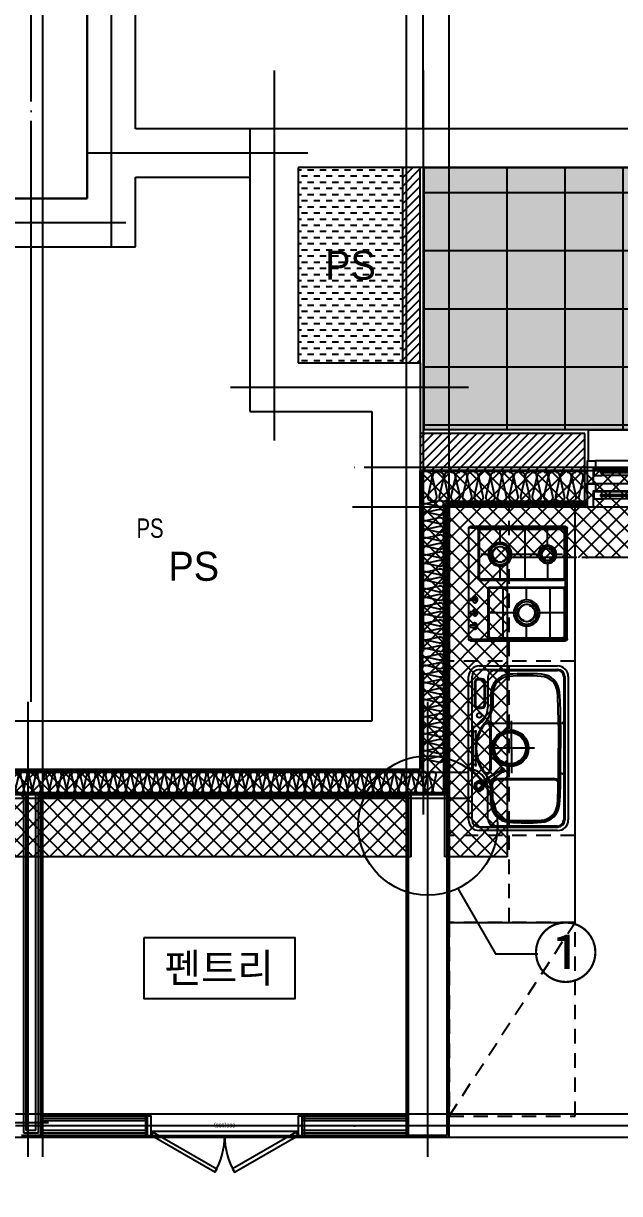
# Model space of a CAD drawing. Header units: millimetres. Extents: x -24416 to 92204, y -190080 to 23760.
# Drawn here: x 24133 to 27213, y -144548 to -138504 of the extents above; entities that cross this region are included whole.
import ezdxf
from ezdxf.enums import TextEntityAlignment as Align
from ezdxf.xclip import XClip

# ---------------------------------------------------------------- set-up
doc = ezdxf.new("R2010")
doc.units = ezdxf.units.MM
doc.header["$LTSCALE"] = 50
doc.header["$XCLIPFRAME"] = 0
for name, pattern in [('-HID', [2.5, 1.5, -1]), ('AUDIT_D_220706163347-0', [0]), ('CEN', [62, 60, -1, 0, -1]), ('HID', [2.5, 1.5, -1])]:
    doc.linetypes.add(name, pattern=pattern)
doc.layers.get('defpoints').update_dxf_attribs({"color": 139})
for name, color, linetype in [('A-SOL252', 252, 'Continuous'), ('A_HAT', 8, 'Continuous'), ('AA-단열-바닥-욕실', 30, 'Continuous'), ('ARDM', 7, 'Continuous'), ('CEN_CON', 1, 'CEN'), ('CEN_WALL', 12, 'CEN'), ('CONC', 2, 'Continuous'), ('dan1', 7, 'HID'), ('DOOR', 4, 'Continuous'), ('ELE4', 4, 'Continuous'), ('ELEV-ER', 4, 'Continuous'), ('ETC', 6, 'Continuous'), ('F-FUR-설치', 6, 'Continuous'), ('FIN', 6, 'Continuous'), ('FUR', 4, 'Continuous'), ('FUR_가전', 8, 'HID'), ('HAT', 9, 'Continuous'), ('INS', 252, 'Continuous'), ('ROM', 7, 'AUDIT_D_220706163347-0'), ('TEXT', 3, 'Continuous'), ('WAL', 3, 'Continuous'), ('WAL_DRY', 7, 'Continuous'), ('WIN', 4, 'Continuous'), ('바닥타일', 8, 'Continuous'), ('실명', 3, 'AUDIT_D_220706163347-0'), ('실명박스', 7, 'AUDIT_D_220706163347-0')]:
    doc.layers.add(name, color=color, linetype=linetype)
for name, color, linetype, plot in [('AA-CEN', 1, 'CEN', False), ('AA-XXXX-MC', 153, 'AUDIT_D_220706163347-0', False), ('Def-PrintX', 147, 'Continuous', False), ('Defpoint', 135, 'Continuous', False), ('MC', 135, 'Continuous', False), ('X - 단위세대$0$0_임시', 134, 'Continuous', False)]:
    doc.layers.add(name, color=color, linetype=linetype, plot=plot)
doc.styles.add('HAUD01', font='Dotum.ttf')
doc.styles.add('HAUD02', font='Dotum.ttf', dxfattribs={"width": 0.8})
doc.styles.add('돋움', font='Dotum.ttf')
doc.styles.add('맑은고딕', font='malgun.ttf', dxfattribs={"width": 0.9})
pattern_1 = [(45, (-287167.877, -137577.174), (-22.4506403, 22.4506403), [])]

# ---------------------------------------------------------------- blocks, each defined once
blk = doc.blocks.new('ELE_17(비진입)')
at = {"layer": 'CONC', "extrusion": (0, 0, -1)}
for p, q in [((-570, -991.6), (-570, -1041.6)), ((570, -991.6), (570, -1041.6))]:
    blk.add_line(p, q, dxfattribs=at)
at = {"layer": 'defpoints'}
blk.add_lwpolyline([(-1350, 1558.4), (1350, 1558.4), (1350, -991.6), (-1350, -991.6)], close=True, dxfattribs=at)
at = {"layer": 'ELEV-ER', "color": 1, "extrusion": (0, 0, -1)}
for p, q in [((0, 1229.9), (0, -1227.1)), ((700, 1038.6), (-700, 1038.5)), ((-1150, 0), (1150, 0))]:
    blk.add_line(p, q, dxfattribs=at)
at = {"layer": 'ELEV-ER', "extrusion": (0, 0, -1)}
for p, q in [((-500, 1113.5), (500, 1113.6)), ((-500, 963.5), (-500, 1113.5)), ((500, 1113.6), (500, 963.6)), ((-550, 1013.5), (-550, 1063.5)), ((-550, 1013.5), (-550, 1063.5)), ((-475, 1063.5), (-525, 1063.5)), ((-525, 1063.5), (-525, 1013.5)), ((-475, 1063.5), (-525, 1063.5)), ((-525, 1063.5), (-525, 1013.5)), ((-475, 1013.5), (-475, 1063.5)), ((-475, 1013.5), (-475, 1063.5)), ((475, 1013.6), (475, 1063.6)), ((475, 1063.6), (525, 1063.6)), ((525, 1063.6), (525, 1013.6)), ((550, 1013.6), (550, 1063.6)), ((-525, 1013.5), (-475, 1013.5)), ((-525, 1013.5), (-475, 1013.5)), ((525, 1013.6), (475, 1013.6)), ((500, 963.6), (-500, 963.5)), ((-950, -898.6), (900, 851.4)), ((950, -898.6), (-900, 851.4)), ((-1105, 50), (-1105, -50)), ((-1005, 50), (-1005, -50)), ((1005, 50), (1005, -50)), ((1105, 50), (1105, -50)), ((-560, -818.7), (-560, -698.7)), ((-500, -698.7), (-500, -818.7)), ((500, -818.6), (500, -698.6)), ((560, -698.6), (560, -818.6)), ((-560.1, -818.6), (-500.1, -818.6)), ((-500, -818.7), (-560, -818.7)), ((560, -818.6), (500, -818.6)), ((-570, -991.6), (-545, -991.6)), ((-515, -991.6), (515, -991.6)), ((545, -991.6), (570, -991.6)), ((-570, -1041.6), (-555, -1041.6)), ((-515, -1041.6), (515, -1041.6)), ((555, -1041.6), (570, -1041.6))]:
    blk.add_line(p, q, dxfattribs=at)
for points in [[(950, 901.4), (950, -898.6), (-950, -898.6), (-950, 901.4)], [(542, -994.6), (518, -994.6), (518, -1038.6), (542, -1038.6), (542, -1026.6), (545, -1026.6), (545, -1041.6), (515, -1041.6), (515, -991.6), (545, -991.6), (545, -1006.6), (542, -1006.6)], [(-542, -994.6), (-518, -994.6), (-518, -1038.6), (-542, -1038.6), (-542, -1026.6), (-545, -1026.6), (-545, -1041.6), (-515, -1041.6), (-515, -991.6), (-545, -991.6), (-545, -1006.6), (-542, -1006.6)]]:
    blk.add_lwpolyline(points, close=True, dxfattribs=at)
blk.add_lwpolyline([(-500, -698.6), (-900, -698.6), (-900, 851.4), (900, 851.4), (900, -698.6), (500, -698.7)], dxfattribs=at)
at = {"layer": 'ELEV-ER'}
for points in [[(-550, -875.7), (550, -875.7), (550, -835.7), (-550, -835.7)], [(-550, -960.7), (550, -960.7), (550, -920.7), (-550, -920.7)], [(-555, -1041.6), (-545, -1041.6), (-545, -1031.6), (-555, -1031.6)], [(555, -1041.6), (545, -1041.6), (545, -1031.6), (555, -1031.6)]]:
    blk.add_lwpolyline(points, close=True, dxfattribs=at)
at = {"layer": 'defpoints', "extrusion": (0, 0, -1), "style": '맑은고딕', "text_generation_flag": 2, "width": 0.6}
blk.add_text('ELEV-18인승', height=150, dxfattribs=at).set_placement((0, 801.3), align=Align.TOP_CENTER)
blk = doc.blocks.new('CO-106-MF', base_point=(321577.8, -11662.9))
at = {"layer": 'CEN_CON'}
for p, q in [((361642.8, -9212.9), (361642.8, -6012.9)), ((361517.8, -8727.9), (362657.8, -8727.9)), ((358717.8, -9087.9), (361767.8, -9087.9))]:
    blk.add_line(p, q, dxfattribs=at)
at = {"layer": 'CONC'}
for p, q in [((361767.8, -8602.9), (361767.8, -6012.9)), ((361517.8, -6262.9), (361517.8, -8962.9)), ((362357.8, -8602.9), (361767.8, -8602.9)), ((361767.8, -9212.9), (361767.8, -8852.9)), ((361767.8, -8852.9), (362357.8, -8852.9)), ((361517.8, -8962.9), (358967.8, -8962.9)), ((358717.8, -9212.9), (361767.8, -9212.9))]:
    blk.add_line(p, q, dxfattribs=at)
at = {"xscale": -1, "rotation": 270}
blk.add_blockref('ELE_17(비진입)', (359959.4, -7612.9), dxfattribs=at)
at = {"layer": 'Def-PrintX', "style": 'HAUD02', "width": 0.8}
blk.add_text('PS', height=100, dxfattribs=at).set_placement((361772.3, -10716.1))
blk = doc.blocks.new('WIN_이중창_1500')
at = {"layer": 'Defpoint'}
for p, q in [((-15, 240), (-15, 0)), ((1485, 240), (1485, 0))]:
    blk.add_line(p, q, dxfattribs=at)
at = {"layer": 'WIN'}
blk.add_line((735, -100), (735, 340), dxfattribs=at)
at = {"layer": 'WIN', "color": 8}
for p, q in [((1442, 240), (28, 240)), ((715, 196), (73, 196)), ((1397, 237), (755, 237)), ((1397, 202), (755, 202)), ((1430, 158), (40, 158)), ((715, 161), (73, 161)), ((1430, 120), (40, 120)), ((715, 76), (73, 76)), ((1397, 117), (755, 117)), ((1397, 82), (755, 82)), ((1430, 38), (40, 38)), ((1430, 0), (40, 0)), ((715, 41), (73, 41))]:
    blk.add_line(p, q, dxfattribs=at)
at = {"layer": 'WIN'}
for points in [[(40, 158), (28, 158), (28, 240), (0, 240), (0, 120), (40, 120), (40, 158)], [(73, 175.5), (73, 161), (33, 161), (33, 196), (73, 196), (73, 181.5)], [(722, 181.5), (722, 175.5), (66, 175.5), (66, 181.5), (722, 181.5)], [(755, 216.5), (755, 202), (715, 202), (715, 237), (755, 237), (755, 222.5)], [(715, 175.5), (715, 161), (755, 161), (755, 196), (715, 196), (715, 181.5)], [(1404, 222.5), (1404, 216.5), (748, 216.5), (748, 222.5), (1404, 222.5)], [(1397, 216.5), (1397, 202), (1437, 202), (1437, 237), (1397, 237), (1397, 222.5)], [(1430, 158), (1442, 158), (1442, 240), (1470, 240), (1470, 120), (1430, 120), (1430, 158)], [(40, 38), (28, 38), (28, 120), (0, 120), (0, 0), (40, 0), (40, 38)], [(73, 55.5), (73, 41), (33, 41), (33, 76), (73, 76), (73, 61.5)], [(722, 61.5), (722, 55.5), (66, 55.5), (66, 61.5), (722, 61.5)], [(755, 96.5), (755, 82), (715, 82), (715, 117), (755, 117), (755, 102.5)], [(715, 55.5), (715, 41), (755, 41), (755, 76), (715, 76), (715, 61.5)], [(1404, 102.5), (1404, 96.5), (748, 96.5), (748, 102.5), (1404, 102.5)], [(1397, 96.5), (1397, 82), (1437, 82), (1437, 117), (1397, 117), (1397, 102.5)], [(1430, 38), (1442, 38), (1442, 120), (1470, 120), (1470, 0), (1430, 0), (1430, 38)]]:
    blk.add_lwpolyline(points, dxfattribs=at)
blk = doc.blocks.new('insul1')
blk.add_lwpolyline([(0, 0, 0.480617), (0.146, 0.183), (0.004, 0.817, -1.249969), (0.296, 0.817), (0.154, 0.183, 0.480617), (0.3, 0, 0.480617)], format="xyb")
blk = doc.blocks.new('DOOR-800(100)')
at = {"layer": 'DOOR'}
for points in [[(359.1, 272.7), (349.1, 290), (20, 100), (30, 82.7)], [(440.9, 272.7), (450.9, 290), (780, 100), (770, 82.7)], [(20, 100), (0, 100), (0, 0), (20, 0)], [(780, 80), (780, 100), (20, 100), (20, 80)], [(800, 100), (780, 100), (780, 0), (800, 0)]]:
    blk.add_lwpolyline(points, close=True, dxfattribs=at)
for centre, start, end in [((20, 100), 0, 30), ((780, 100), 150, 180)]:
    blk.add_arc(centre, 380, start, end, dxfattribs=at)
at = {"layer": 'X - 단위세대$0$0_임시'}
for p, q in [((-10, 0), (-10, 100)), ((810, 0), (810, 100))]:
    blk.add_line(p, q, dxfattribs=at)
at = {"layer": 'X - 단위세대$0$0_임시', "style": 'HAUD02'}
blk.add_text('800(100)', height=20, dxfattribs=at).set_placement((400.3, 46.2), align=Align.MIDDLE)
blk = doc.blocks.new('K-sink')
at = {"layer": 'FUR'}
for p, q in [((-370, -105), (370, -105)), ((-425, -565), (-425, -160)), ((-407, -160), (-407, -565)), ((-407, -565), (-407, -160)), ((-370, -123), (370, -123)), ((-208.1, -150.2), (-210.6, -162.4)), ((-208.1, -150.2), (-210.6, -162.4)), ((-210.6, -162.4), (-203.8, -172.8)), ((-210.6, -162.4), (-203.8, -172.8)), ((-197.8, -143.4), (-208.1, -150.2)), ((-197.8, -143.4), (-208.1, -150.2)), ((-203.8, -172.8), (-191.6, -175.3)), ((-203.8, -172.8), (-191.6, -175.3)), ((-185.6, -145.9), (-197.8, -143.4)), ((-185.6, -145.9), (-197.8, -143.4)), ((-191.6, -175.3), (-181.2, -168.4)), ((-191.6, -175.3), (-181.2, -168.4)), ((-178.7, -156.2), (-185.6, -145.9)), ((-178.7, -156.2), (-185.6, -145.9)), ((-181.2, -168.4), (-178.7, -156.2)), ((-181.2, -168.4), (-178.7, -156.2)), ((-108.2, -128), (108.2, -128)), ((206.6, -155.1), (206.6, -172.4)), ((339.1, -135.1), (226.6, -135.1)), ((359.1, -172.4), (359.1, -155.1)), ((407, -160), (407, -565)), ((425, -160), (425, -565)), ((-402, -565), (-402, -240)), ((-367, -205), (-211.7, -205)), ((-282.3, -220), (-192, -220)), ((-282.3, -220), (-211.7, -220)), ((130, -230), (130, -602)), ((140, -220), (211.7, -220)), ((367, -205), (211.7, -205)), ((282.3, -220), (211.7, -220)), ((226.6, -192.4), (339.1, -192.4)), ((402, -240), (402, -565)), ((-157, -255), (-157, -544.5)), ((135.3, -597), (-370, -597)), ((370, -602), (-370, -602)), ((-129.7, -584.6), (-130.3, -592.4)), ((-118, -580), (0, -580)), ((118, -580), (0, -580)), ((129.7, -584.6), (130.3, -592.4)), ((370, -597), (135.3, -597)), ((370, -620), (-370, -620))]:
    blk.add_line(p, q, dxfattribs=at)
at = {"layer": 'FUR', "ltscale": 0.6}
for p, q in [((-217.1, -144.2), (-221.2, -164.5)), ((-221.2, -164.5), (-209.8, -181.7)), ((-199.9, -132.8), (-217.1, -144.2)), ((-179.6, -136.9), (-199.9, -132.8)), ((-191.6, -175.3), (-169.5, -208.6)), ((-189.5, -185.9), (-172.2, -174.4)), ((-168.1, -154.1), (-179.6, -136.9)), ((-172.2, -174.4), (-168.1, -154.1)), ((-209.8, -181.7), (-189.5, -185.9))]:
    blk.add_line(p, q, dxfattribs=at)
at = {"layer": 'FUR', "color": 199}
for p, q in [((-76.6, -140), (-93.4, -140)), ((87.5, -140), (-87.5, -140)), ((-85, -148.4), (-85, -131.6)), ((93.4, -140), (76.6, -140)), ((85, -148.4), (85, -131.6)), ((-282.3, -231), (-211.7, -231)), ((0, -445), (0, -208.5)), ((0, -326.8), (-129.1, -326.8)), ((0, -326.8), (140.9, -326.8))]:
    blk.add_line(p, q, dxfattribs=at)
at = {"layer": 'FUR', "color": 199, "ltscale": 0.5}
for p, q in [((211.6, -155.1), (211.6, -172.4)), ((339.1, -140.1), (226.6, -140.1)), ((354.1, -172.4), (354.1, -155.1)), ((-282.3, -226), (-192, -226)), ((-122.6, -189.3), (-120.6, -186.7)), ((110.6, -215), (-110.6, -215)), ((122.6, -189.3), (120.3, -186.5)), ((282.3, -231), (211.7, -231)), ((226.6, -187.4), (339.1, -187.4)), ((-162, -256), (-162, -543.5)), ((-118, -569), (0, -569)), ((118, -569), (0, -569))]:
    blk.add_line(p, q, dxfattribs=at)
at = {"layer": 'FUR', "ltscale": 0.5}
blk.add_line((110.6, -220), (-110.6, -220), dxfattribs=at)
at = {"layer": 'FUR', "color": 199}
for centre, radius in [((-195.2, -158.9), 21.9), ((-85, -140), 2.5), ((85, -140), 2.5), ((0, -320), 90), ((0, -320), 81)]:
    blk.add_circle(centre, radius, dxfattribs=at)
at = {"layer": 'FUR'}
for centre, radius in [((169.6, -160), 12.2), ((0, -320), 94.5)]:
    blk.add_circle(centre, radius, dxfattribs=at)
for centre, radius, start, end in [((-370, -160), 55, 90, 180), ((370, -160), 55, 0, 90), ((-370, -160), 37, 90, 180), ((-211.7, -100), 105, 270, 343.31935), ((0, -340), 200, 90, 131.40962), ((-108.2, -131), 3, 90, 163.31935), ((0, -340), 200, 48.59038, 90), ((108.2, -131), 3, 16.68065, 90), ((211.7, -100), 105, 196.68065, 270), ((226.6, -155.1), 20, 90, 180), ((226.6, -172.4), 20, 180, 270), ((339.1, -155.1), 20, 360, 90), ((339.1, -172.4), 20, 270, 0), ((370, -160), 37, 0, 90), ((-367, -240), 35, 90, 180), ((-282.3, -320), 100, 90, 176.17745), ((-211.7, -100), 120, 270, 311.40962), ((-192, -255), 35, 0, 90), ((140, -230), 10, 90.02498, 180), ((211.7, -100), 120, 228.59038, 270), ((282.3, -320), 100, 3.82255, 90), ((367, -240), 35, 0, 90), ((914.2, -400), 1299.2, 176.17512, 183.59876), ((-915, -400), 1300, 356.40356, 3.82255), ((-282.6, -475.3), 100, 183.59644, 266.1102), ((282.6, -475.3), 100, 273.8898, 356.40356), ((-370, -565), 55, 180, 270), ((-370, -565), 37, 180, 270), ((-370, -565), 32, 180, 270), ((-140.2, 1619.9), 2200, 266.1102, 270.57759), ((-192, -544.5), 35, 268.62723, 0), ((-135.3, -592), 5, 270, 355), ((-124.7, -585.1), 5, 90.40284, 175), ((140.2, 1619.9), 2200, 269.42241, 273.8898), ((140.2, 1619.9), 2200, 269.42241, 269.59716), ((124.7, -585.1), 5, 5, 89.59716), ((138.7, -588.4), 8.66, 181.05594, 263.17769), ((135.3, -592), 5, 185, 270), ((370, -565), 32, 270, 0), ((370, -565), 37, 270, 0), ((370, -565), 55, 270, 0)]:
    blk.add_arc(centre, radius, start, end, dxfattribs=at)
at = {"layer": 'FUR', "color": 199, "ltscale": 0.5}
for centre, radius, start, end in [((0, -340), 195, 90, 128.18582), ((0, -340), 195, 51.92602, 90), ((226.6, -155.1), 15, 90, 180), ((226.6, -172.4), 15, 180, 270), ((339.1, -155.1), 15, 0, 90), ((339.1, -172.4), 15, 270, 0), ((-282.3, -320), 94, 90, 176.17745), ((-192, -256), 30, 0, 90), ((-112.1, -200.1), 15, 134.24852, 274.39442), ((112.1, -200.1), 15, 265.60558, 45.75148), ((222.9, -131.6), 100, 228.77437, 263.51916), ((282.3, -320), 89, 3.82255, 90), ((915, -400), 1294, 176.17745, 183.59644), ((-915, -400), 1289, 356.40356, 3.82255), ((-282.6, -475.3), 94, 183.59644, 266.1102), ((282.6, -475.3), 89, 273.8898, 356.40356), ((-192, -543.5), 30, 268.6266, 0), ((-140.2, 1619.9), 2194, 266.1102, 268.6266), ((140.2, 1619.9), 2189, 269.42241, 273.8898)]:
    blk.add_arc(centre, radius, start, end, dxfattribs=at)
at = {"layer": 'FUR', "color": 199}
for centre, radius, start, end in [((-282.3, -320), 89, 90, 176.17745), ((-222.9, -131.6), 100, 276.48084, 311.22563), ((914.2, -400), 1288.2, 176.17512, 183.59876), ((-282.6, -475.3), 89, 183.59644, 266.1102), ((-140.2, 1619.9), 2189, 266.1102, 270.57759)]:
    blk.add_arc(centre, radius, start, end, dxfattribs=at)
at = {"layer": 'FUR', "ltscale": 0.5}
for centre, start, end in [((-112.1, -200.1), 134.24852, 274.39442), ((112.1, -200.1), 265.60558, 45.75148)]:
    blk.add_arc(centre, 20, start, end, dxfattribs=at)
at = {"layer": 'FUR', "ltscale": 0.6}
for points in [[(-221.2, -164.5), (-210.6, -162.4), (-208.1, -150.2), (-217.1, -144.2)], [(-209.8, -181.7), (-203.8, -172.8), (-210.6, -162.4), (-221.2, -164.5)], [(-217.1, -144.2), (-199.9, -132.8), (-197.8, -143.4), (-208.1, -150.2)], [(-209.8, -181.7), (-189.5, -185.9), (-191.6, -175.3), (-203.8, -172.8)], [(-199.9, -132.8), (-197.8, -143.4), (-185.6, -145.9), (-179.6, -136.9)], [(-184, -194.2), (-189.5, -185.9), (-191.6, -175.3), (-184, -194.2)], [(-191.6, -175.3), (-169.5, -208.6), (-191.6, -175.3)], [(-179.6, -136.9), (-185.6, -145.9), (-178.7, -156.2), (-168.1, -154.1)], [(-172.2, -174.4), (-168.1, -154.1), (-178.7, -156.2), (-181.2, -168.4)], [(-172.2, -174.4), (-166.7, -182.8), (-166.7, -182.8), (-181.2, -168.4)], [(-159.1, -201.7), (-181.2, -168.4), (-181.2, -168.4), (-159.1, -201.7)], [(-124.5, -274.7), (-124.5, -274.7), (-184, -194.2)], [(-115.8, -269), (-115.3, -268.8), (-124.9, -275.1), (-124.5, -274.7)], [(-115.1, -273.3), (-115.8, -269), (-124.5, -274.7), (-120.8, -277.1)], [(-124.2, -286.5), (-120.4, -284), (-114.2, -287.1), (-113.9, -291.7)], [(-104.4, -285.4), (-113.9, -291.7), (-114.2, -287.1), (-108.5, -283.3)], [(-105.1, -273.9), (-108.9, -276.4), (-108.5, -283.3), (-104.4, -285.4)]]:
    blk.add_3dface(points, dxfattribs=at)
at = {"layer": 'FUR', "ltscale": 0.6, "invisible_edges": 8}
for points in [[(-191.6, -175.3), (-203.8, -172.8), (-210.6, -162.4), (-208.1, -150.2)], [(-197.8, -143.4), (-185.6, -145.9), (-178.7, -156.2), (-181.2, -168.4)], [(-124.9, -275.1), (-124.5, -274.7), (-124.5, -274.7), (-120.8, -277.1)], [(-120.8, -277.1), (-120.4, -284), (-124.2, -286.5), (-124.9, -275.1)], [(-120.4, -284), (-120.8, -277.1), (-115.1, -273.3), (-108.9, -276.4)], [(-108.9, -276.4), (-108.5, -283.3), (-114.2, -287.1), (-120.4, -284)], [(-108.9, -276.4), (-105.1, -273.9), (-115.3, -268.8), (-115.8, -269)], [(-115.8, -269), (-115.8, -269), (-115.1, -273.3), (-108.9, -276.4)]]:
    blk.add_3dface(points, dxfattribs=at)
at = {"layer": 'FUR', "invisible_edges": 10}
blk.add_3dface([(-208.1, -150.2), (-197.8, -143.4), (-181.2, -168.4), (-191.6, -175.3)], dxfattribs=at)
at = {"layer": 'FUR'}
for points in [[(-189.5, -185.9), (-191.6, -175.3), (-181.2, -168.4), (-172.2, -174.4)], [(-166.7, -182.8), (-181.2, -168.4), (-191.6, -175.3), (-184, -194.2)], [(-181.2, -168.4), (-191.6, -175.3), (-169.5, -208.6), (-159.1, -201.7)], [(-169.5, -208.6), (-159.1, -201.7), (-181.2, -168.4), (-191.6, -175.3)], [(-172.2, -174.4), (-166.7, -182.8), (-184, -194.2), (-189.5, -185.9)], [(-184, -194.2), (-166.7, -182.8), (-115.8, -269), (-124.5, -274.7)], [(-115.8, -269), (-166.7, -182.8), (-184, -194.2), (-124.5, -274.7)], [(-115.8, -269), (-115.8, -269), (-166.7, -182.8)]]:
    blk.add_3dface(points, dxfattribs=at)
blk = doc.blocks.new('싱크')
at = {"layer": 'defpoints'}
for p, q in [((-18.3, 0), (-18.3, 1350)), ((631.7, 0), (631.7, 1350))]:
    blk.add_line(p, q, dxfattribs=at)
at = {"layer": 'defpoints', "linetype": '-HID'}
for p, q in [((631.7, 1350), (-18.3, 1350)), ((631.7, 450), (-18.3, 450)), ((631.7, 0), (-18.3, 0))]:
    blk.add_line(p, q, dxfattribs=at)
at = {"layer": 'FUR_가전', "rotation": 90}
blk.add_blockref('K-sink', (-23.3, 900), dxfattribs=at)
blk = doc.blocks.new('쿡탑')
at = {"layer": 'FUR'}
for p, q in [((460711, 189095.4), (460711, 189585.4)), ((460712, 189582.4), (460712, 189318.9)), ((460719, 189103.9), (460719, 189577.4)), ((460721, 189595.4), (461291, 189595.4)), ((460721, 189195.4), (460721, 189575.4)), ((460722, 189592.4), (461290, 189592.4)), ((460726, 189267.1), (460726, 189570.4)), ((460729, 189587.4), (461283, 189587.4)), ((460731, 189585.4), (461281, 189585.4)), ((460736, 189580.4), (460973.5, 189580.4)), ((460854.8, 189580.4), (460854.8, 189452.6)), ((460983.5, 189570.4), (460983.5, 189508.6)), ((460988.5, 189195.4), (460988.5, 189575.4)), ((461023.5, 189145.4), (461023.5, 189575.4)), ((461028.5, 189570.4), (461028.5, 189495.4)), ((461038.5, 189580.4), (461276, 189580.4)), ((461157.3, 189570.4), (461157.3, 189532.9)), ((461286, 189570.4), (461286, 189150.4)), ((461291, 189575.4), (461291, 189145.4)), ((461293, 189577.4), (461293, 189103.9)), ((461300, 189582.4), (461300, 189338.9)), ((461301, 189585.4), (461301, 189095.4)), ((460728, 189508.6), (460726, 189508.6)), ((460728, 189503.6), (460726, 189503.6)), ((460730.3, 189506.1), (460979.2, 189506.1)), ((460981.6, 189508.6), (460983.5, 189508.6)), ((460981.6, 189503.6), (460983.5, 189503.6)), ((460983.5, 189503.6), (460983.5, 189267.1)), ((461030.5, 189495.4), (461028.5, 189495.4)), ((461028.5, 189490.4), (461028.5, 189250.4)), ((461030.5, 189490.4), (461028.5, 189490.4)), ((461117.2, 189492.9), (461032.9, 189492.9)), ((461197.3, 189492.9), (461281.7, 189492.9)), ((461284.1, 189495.4), (461286, 189495.4)), ((461284.1, 189490.4), (461286, 189490.4)), ((461157.3, 189452.8), (461157.3, 189300.1)), ((460726, 189385.4), (460787.6, 189385.4)), ((460922, 189385.4), (460983.5, 189385.4)), ((461286, 189376.5), (461028.5, 189376.5)), ((460714, 189156.9), (460712, 189318.9)), ((460854.8, 189318.1), (460854.8, 189190.4)), ((461298, 189156.9), (461300, 189338.9)), ((460728, 189267.1), (460726, 189267.1)), ((460726, 189200.4), (460726, 189262.1)), ((460728, 189262.1), (460726, 189262.1)), ((460730.3, 189264.6), (460979.2, 189264.6)), ((460981.6, 189267.1), (460983.5, 189267.1)), ((460981.6, 189262.1), (460983.5, 189262.1)), ((460983.5, 189262.1), (460983.5, 189200.4)), ((461030.5, 189250.4), (461028.5, 189250.4)), ((461028.5, 189245.4), (461028.5, 189150.4)), ((461030.5, 189245.4), (461028.5, 189245.4)), ((461032.8, 189247.9), (461105, 189247.9)), ((461209.6, 189247.9), (461281.7, 189247.9)), ((461284.1, 189250.4), (461286, 189250.4)), ((461284.1, 189245.4), (461286, 189245.4)), ((460978.5, 189185.4), (460731, 189185.4)), ((460973.5, 189190.4), (460736, 189190.4)), ((461157.3, 189195.6), (461157.3, 189150.4)), ((460714, 189156.9), (460714, 189095.4)), ((460780.9, 189123.2), (460792.2, 189123.2)), ((460780.9, 189094.2), (460780.9, 189123.2)), ((460780.9, 189123.2), (460792.2, 189123.2)), ((460780.9, 189094.2), (460780.9, 189123.2)), ((460792.2, 189123.2), (460792.2, 189094.2)), ((460792.2, 189123.2), (460792.2, 189094.2)), ((460849.9, 189123.1), (460861.2, 189123.1)), ((460849.9, 189094.2), (460849.9, 189123.1)), ((460849.9, 189123.1), (460861.2, 189123.1)), ((460849.9, 189094.2), (460849.9, 189123.1)), ((460849.9, 189123.1), (460861.2, 189123.1)), ((460849.9, 189094.2), (460849.9, 189123.1)), ((460849.9, 189123.1), (460861.2, 189123.1)), ((460849.9, 189094.2), (460849.9, 189123.1)), ((460849.9, 189123.1), (460861.2, 189123.1)), ((460849.9, 189094.2), (460849.9, 189123.1)), ((460849.9, 189123.1), (460861.2, 189123.1)), ((460849.9, 189094.2), (460849.9, 189123.1)), ((460849.9, 189123.1), (460861.2, 189123.1)), ((460849.9, 189094.2), (460849.9, 189123.1)), ((460849.9, 189123.1), (460861.2, 189123.1)), ((460849.9, 189094.2), (460849.9, 189123.1)), ((460861.2, 189123.1), (460861.2, 189094.2)), ((460861.2, 189123.1), (460861.2, 189094.2)), ((460861.2, 189123.1), (460861.2, 189094.2)), ((460861.2, 189123.1), (460861.2, 189094.2)), ((460861.2, 189123.1), (460861.2, 189094.2)), ((460861.2, 189123.1), (460861.2, 189094.2)), ((460861.2, 189123.1), (460861.2, 189094.2)), ((460861.2, 189123.1), (460861.2, 189094.2)), ((460929.7, 189123.1), (460918.4, 189123.1)), ((460918.4, 189123.1), (460918.4, 189094.2)), ((460929.7, 189123.1), (460918.4, 189123.1)), ((460918.4, 189123.1), (460918.4, 189094.2)), ((460929.7, 189123.1), (460918.4, 189123.1)), ((460918.4, 189123.1), (460918.4, 189094.2)), ((460929.7, 189123.1), (460918.4, 189123.1)), ((460918.4, 189123.1), (460918.4, 189094.2)), ((460929.7, 189123.1), (460918.4, 189123.1)), ((460918.4, 189123.1), (460918.4, 189094.2)), ((460929.7, 189123.1), (460918.4, 189123.1)), ((460918.4, 189123.1), (460918.4, 189094.2)), ((460929.7, 189123.1), (460918.4, 189123.1)), ((460918.4, 189123.1), (460918.4, 189094.2)), ((460929.7, 189123.1), (460918.4, 189123.1)), ((460918.4, 189123.1), (460918.4, 189094.2)), ((460929.7, 189094.2), (460929.7, 189123.1)), ((460929.7, 189094.2), (460929.7, 189123.1)), ((460929.7, 189094.2), (460929.7, 189123.1)), ((460929.7, 189094.2), (460929.7, 189123.1)), ((460929.7, 189094.2), (460929.7, 189123.1)), ((460929.7, 189094.2), (460929.7, 189123.1)), ((460929.7, 189094.2), (460929.7, 189123.1)), ((460929.7, 189094.2), (460929.7, 189123.1)), ((461281, 189135.4), (461033.5, 189135.4)), ((461276, 189140.4), (461038.5, 189140.4)), ((461298, 189156.9), (461298, 189095.4)), ((461291, 189085.4), (460721, 189085.4)), ((460770.5, 189113.9), (460780.7, 189104.7)), ((460770.5, 189113.9), (460780.7, 189104.7)), ((460792.2, 189094.2), (460780.9, 189094.2)), ((460792.2, 189094.2), (460780.9, 189094.2)), ((460803.4, 189113.7), (460792.2, 189104.5)), ((460803.4, 189113.7), (460792.2, 189104.5)), ((460839.4, 189113.9), (460849.6, 189104.7)), ((460839.4, 189113.9), (460849.6, 189104.7)), ((460839.4, 189113.9), (460849.6, 189104.7)), ((460839.4, 189113.9), (460849.6, 189104.7)), ((460839.4, 189113.9), (460849.6, 189104.7)), ((460839.4, 189113.9), (460849.6, 189104.7)), ((460839.4, 189113.9), (460849.6, 189104.7)), ((460839.4, 189113.9), (460849.6, 189104.7)), ((460861.2, 189094.2), (460849.9, 189094.2)), ((460861.2, 189094.2), (460849.9, 189094.2)), ((460861.2, 189094.2), (460849.9, 189094.2)), ((460861.2, 189094.2), (460849.9, 189094.2)), ((460861.2, 189094.2), (460849.9, 189094.2)), ((460861.2, 189094.2), (460849.9, 189094.2)), ((460861.2, 189094.2), (460849.9, 189094.2)), ((460861.2, 189094.2), (460849.9, 189094.2)), ((460872.3, 189113.7), (460861.1, 189104.5)), ((460872.3, 189113.7), (460861.1, 189104.5)), ((460872.3, 189113.7), (460861.1, 189104.5)), ((460872.3, 189113.7), (460861.1, 189104.5)), ((460872.3, 189113.7), (460861.1, 189104.5)), ((460872.3, 189113.7), (460861.1, 189104.5)), ((460872.3, 189113.7), (460861.1, 189104.5)), ((460872.3, 189113.7), (460861.1, 189104.5)), ((460907.3, 189113.7), (460918.4, 189104.5)), ((460907.3, 189113.7), (460918.4, 189104.5)), ((460907.3, 189113.7), (460918.4, 189104.5)), ((460907.3, 189113.7), (460918.4, 189104.5)), ((460907.3, 189113.7), (460918.4, 189104.5)), ((460907.3, 189113.7), (460918.4, 189104.5)), ((460907.3, 189113.7), (460918.4, 189104.5)), ((460907.3, 189113.7), (460918.4, 189104.5)), ((460918.4, 189094.2), (460929.7, 189094.2)), ((460918.4, 189094.2), (460929.7, 189094.2)), ((460918.4, 189094.2), (460929.7, 189094.2)), ((460918.4, 189094.2), (460929.7, 189094.2)), ((460918.4, 189094.2), (460929.7, 189094.2)), ((460918.4, 189094.2), (460929.7, 189094.2)), ((460918.4, 189094.2), (460929.7, 189094.2)), ((460918.4, 189094.2), (460929.7, 189094.2)), ((460940.2, 189113.9), (460930, 189104.7)), ((460940.2, 189113.9), (460930, 189104.7)), ((460940.2, 189113.9), (460930, 189104.7)), ((460940.2, 189113.9), (460930, 189104.7)), ((460940.2, 189113.9), (460930, 189104.7)), ((460940.2, 189113.9), (460930, 189104.7)), ((460940.2, 189113.9), (460930, 189104.7)), ((460940.2, 189113.9), (460930, 189104.7))]:
    blk.add_line(p, q, dxfattribs=at)
for centre, radius in [((461157.3, 189492.9), 46.7), ((461157.3, 189492.9), 40), ((460854.8, 189385.4), 67.2), ((460854.8, 189385.4), 57.7), ((461157.3, 189247.9), 60.9), ((461157.3, 189247.9), 52.3)]:
    blk.add_circle(centre, radius, dxfattribs=at)
for centre, radius, start, end in [((460721, 189585.4), 10, 90, 180), ((460722, 189582.4), 10, 90, 180), ((460729, 189577.4), 10, 90, 180), ((460731, 189575.4), 10, 90, 180), ((460736, 189570.4), 10, 90, 180), ((460973.5, 189570.4), 10, 0, 90), ((460978.5, 189575.4), 10, 0, 90), ((461033.5, 189575.4), 10, 90, 180), ((461038.5, 189570.4), 10, 90, 180), ((461276, 189570.4), 10, 0, 90), ((461281, 189575.4), 10, 0, 90), ((461283, 189577.4), 10, 0, 90), ((461290, 189582.4), 10, 0, 90), ((461291, 189585.4), 10, 0, 90), ((460727.8, 189506.1), 2.51, 274.24151, 85.75849), ((460981.7, 189506.1), 2.51, 94.24151, 265.75849), ((461030.3, 189492.9), 2.51, 274.24151, 85.75849), ((461157.3, 189492.9), 31.4, 46.33785, 40.71939), ((461156.1, 189435.2), 55.6, 120.49991, 120.93946), ((461157.9, 189550.4), 55.6, 237.23015, 237.66153), ((461128.7, 189481.7), 1.53, 21.25781, 120.49991), ((461129, 189504.7), 1.53, 237.66153, 337.21808), ((461157.3, 189492.9), 29.2, 201.25781, 336.40541), ((461157.3, 189492.9), 29.2, 21.5687, 157.21808), ((461185.4, 189480.6), 1.53, 57.1633, 156.40541), ((461185.8, 189504.1), 1.53, 201.5687, 301.12525), ((461156.1, 189435.2), 55.6, 56.72375, 57.1633), ((461157.9, 189550.4), 55.6, 301.12525, 301.55664), ((461284.2, 189492.9), 2.51, 94.24151, 265.75849), ((460854.8, 189385.4), 45.2, 46.33785, 40.71939), ((460854.8, 189385.4), 42, 21.5687, 157.21808), ((460853.1, 189302.3), 80, 120.49991, 120.93946), ((460855.7, 189468.2), 80, 237.23015, 237.66153), ((460813.6, 189369.3), 2.21, 21.25781, 120.49991), ((460814, 189402.5), 2.21, 237.66153, 337.21808), ((460854.8, 189385.4), 42, 201.25781, 336.40541), ((460895.3, 189367.7), 2.21, 57.1633, 156.40541), ((460895.9, 189401.6), 2.21, 201.5687, 301.12525), ((460853.1, 189302.3), 80, 56.72375, 57.1633), ((460855.7, 189468.2), 80, 301.12525, 301.55664), ((460727.8, 189264.6), 2.51, 274.24151, 85.75849), ((460981.7, 189264.6), 2.51, 94.24151, 265.75849), ((461030.3, 189247.9), 2.51, 274.24151, 85.75849), ((461157.3, 189247.9), 41, 46.33785, 40.71939), ((461158.1, 189323), 72.6, 237.23015, 237.66153), ((461120.3, 189263.4), 2, 237.66153, 337.21808), ((461157.3, 189247.9), 38.1, 21.5687, 157.21808), ((461194.5, 189262.6), 2, 201.5687, 301.12525), ((461158.1, 189323), 72.6, 301.12525, 301.55664), ((461284.2, 189247.9), 2.51, 94.24151, 265.75849), ((460731, 189195.4), 10, 180, 270), ((460736, 189200.4), 10, 180, 270), ((460973.5, 189200.4), 10, 270, 0), ((460978.5, 189195.4), 10, 270, 0), ((461155.7, 189172.5), 72.6, 120.49991, 120.93946), ((461119.9, 189233.3), 2, 21.25781, 120.49991), ((461157.3, 189247.9), 38.1, 201.25781, 336.40541), ((461194, 189231.8), 2, 57.1633, 156.40541), ((461155.7, 189172.5), 72.6, 56.72375, 57.1633), ((460773.8, 189117.6), 5, 148.53566, 228.04706), ((460773.8, 189117.6), 5, 148.53566, 228.04706), ((460776.4, 189115.1), 8.47, 57.30133, 148.17684), ((460776.4, 189115.1), 8.47, 57.30133, 148.17684), ((460787, 189109.6), 20.4, 31.25646, 148.53566), ((460787, 189109.6), 20.4, 31.25646, 148.53566), ((460796.9, 189113.5), 9.86, 34.72293, 117.60774), ((460796.9, 189113.5), 9.86, 34.72293, 117.60774), ((460800.2, 189117.6), 5, 309.45948, 31.25646), ((460800.2, 189117.6), 5, 309.45948, 31.25646), ((460842.8, 189117.6), 5, 148.53566, 228.04706), ((460842.8, 189117.6), 5, 148.53566, 228.04706), ((460842.8, 189117.6), 5, 148.53566, 228.04706), ((460842.8, 189117.6), 5, 148.53566, 228.04706), ((460842.8, 189117.6), 5, 148.53566, 228.04706), ((460842.8, 189117.6), 5, 148.53566, 228.04706), ((460842.8, 189117.6), 5, 148.53566, 228.04706), ((460842.8, 189117.6), 5, 148.53566, 228.04706), ((460845.3, 189115), 8.47, 57.30133, 148.17684), ((460845.3, 189115), 8.47, 57.30133, 148.17684), ((460845.3, 189115), 8.47, 57.30133, 148.17684), ((460845.3, 189115), 8.47, 57.30133, 148.17684), ((460845.3, 189115), 8.47, 57.30133, 148.17684), ((460845.3, 189115), 8.47, 57.30133, 148.17684), ((460845.3, 189115), 8.47, 57.30133, 148.17684), ((460845.3, 189115), 8.47, 57.30133, 148.17684), ((460855.9, 189109.5), 20.4, 31.25646, 148.53566), ((460855.9, 189109.5), 20.4, 31.25646, 148.53566), ((460855.9, 189109.5), 20.4, 31.25646, 148.53566), ((460855.9, 189109.5), 20.4, 31.25646, 148.53566), ((460855.9, 189109.5), 20.4, 31.25646, 148.53566), ((460855.9, 189109.5), 20.4, 31.25646, 148.53566), ((460855.9, 189109.5), 20.4, 31.25646, 148.53566), ((460855.9, 189109.5), 20.4, 31.25646, 148.53566), ((460865.8, 189113.4), 9.86, 34.72293, 117.60774), ((460865.8, 189113.4), 9.86, 34.72293, 117.60774), ((460865.8, 189113.4), 9.86, 34.72293, 117.60774), ((460865.8, 189113.4), 9.86, 34.72293, 117.60774), ((460865.8, 189113.4), 9.86, 34.72293, 117.60774), ((460865.8, 189113.4), 9.86, 34.72293, 117.60774), ((460865.8, 189113.4), 9.86, 34.72293, 117.60774), ((460865.8, 189113.4), 9.86, 34.72293, 117.60774), ((460869.1, 189117.5), 5, 309.45948, 31.25646), ((460869.1, 189117.5), 5, 309.45948, 31.25646), ((460869.1, 189117.5), 5, 309.45948, 31.25646), ((460869.1, 189117.5), 5, 309.45948, 31.25646), ((460869.1, 189117.5), 5, 309.45948, 31.25646), ((460869.1, 189117.5), 5, 309.45948, 31.25646), ((460869.1, 189117.5), 5, 309.45948, 31.25646), ((460869.1, 189117.5), 5, 309.45948, 31.25646), ((460910.5, 189117.5), 5, 148.74354, 230.54052), ((460910.5, 189117.5), 5, 148.74354, 230.54052), ((460910.5, 189117.5), 5, 148.74354, 230.54052), ((460910.5, 189117.5), 5, 148.74354, 230.54052), ((460910.5, 189117.5), 5, 148.74354, 230.54052), ((460910.5, 189117.5), 5, 148.74354, 230.54052), ((460910.5, 189117.5), 5, 148.74354, 230.54052), ((460910.5, 189117.5), 5, 148.74354, 230.54052), ((460913.8, 189113.4), 9.86, 62.39226, 145.27707), ((460913.8, 189113.4), 9.86, 62.39226, 145.27707), ((460913.8, 189113.4), 9.86, 62.39226, 145.27707), ((460913.8, 189113.4), 9.86, 62.39226, 145.27707), ((460913.8, 189113.4), 9.86, 62.39226, 145.27707), ((460913.8, 189113.4), 9.86, 62.39226, 145.27707), ((460913.8, 189113.4), 9.86, 62.39226, 145.27707), ((460913.8, 189113.4), 9.86, 62.39226, 145.27707), ((460923.6, 189109.5), 20.4, 31.46434, 148.74354), ((460923.6, 189109.5), 20.4, 31.46434, 148.74354), ((460923.6, 189109.5), 20.4, 31.46434, 148.74354), ((460923.6, 189109.5), 20.4, 31.46434, 148.74354), ((460923.6, 189109.5), 20.4, 31.46434, 148.74354), ((460923.6, 189109.5), 20.4, 31.46434, 148.74354), ((460923.6, 189109.5), 20.4, 31.46434, 148.74354), ((460923.6, 189109.5), 20.4, 31.46434, 148.74354), ((460934.2, 189115), 8.47, 31.82316, 122.69867), ((460934.2, 189115), 8.47, 31.82316, 122.69867), ((460934.2, 189115), 8.47, 31.82316, 122.69867), ((460934.2, 189115), 8.47, 31.82316, 122.69867), ((460934.2, 189115), 8.47, 31.82316, 122.69867), ((460934.2, 189115), 8.47, 31.82316, 122.69867), ((460934.2, 189115), 8.47, 31.82316, 122.69867), ((460934.2, 189115), 8.47, 31.82316, 122.69867), ((460936.8, 189117.6), 5, 311.95294, 31.46434), ((460936.8, 189117.6), 5, 311.95294, 31.46434), ((460936.8, 189117.6), 5, 311.95294, 31.46434), ((460936.8, 189117.6), 5, 311.95294, 31.46434), ((460936.8, 189117.6), 5, 311.95294, 31.46434), ((460936.8, 189117.6), 5, 311.95294, 31.46434), ((460936.8, 189117.6), 5, 311.95294, 31.46434), ((460936.8, 189117.6), 5, 311.95294, 31.46434), ((461033.5, 189145.4), 10, 180, 270), ((461038.5, 189150.4), 10, 180, 270), ((461276, 189150.4), 10, 270, 0), ((461281, 189145.4), 10, 270, 0), ((460721, 189095.4), 10, 180, 270), ((460708.5, 189096.9), 5.72, 302.47301, 344.45227), ((460658.6, 189105.8), 60.4, 341.57206, 1.81603), ((461291, 189095.4), 10, 270, 0), ((461353.4, 189105.8), 60.4, 178.18397, 198.42794), ((461303.5, 189096.9), 5.72, 195.54773, 237.52699)]:
    blk.add_arc(centre, radius, start, end, dxfattribs=at)
at = {"layer": 'FUR', "extrusion": (0, 0, -1)}
for centre, major_axis in [((461180.8, 189516), (0, -2.7)), ((460888.6, 189418.7), (0, -3.88)), ((461187.9, 189278.1), (0, -3.52))]:
    blk.add_ellipse(centre, major_axis=major_axis, ratio=0.678938, start_param=1.412183, end_param=6.112097, dxfattribs=at)
blk = doc.blocks.new('U-131A(기본)', base_point=(-95320.8, -158830.5))
at = {"layer": 'A-SOL252'}
h = blk.add_hatch(dxfattribs=at)
h.set_pattern_fill('DASH', color=256, scale=10, style=0)
h.set_pattern_definition([(360, (-287167.877, -137577.174), (31.75, 31.75), [31.75, -31.75])])
h.paths.add_polyline_path([(-74455.8, -148695.5), (-74995.8, -148695.5), (-74995.8, -149705.5), (-74455.8, -149705.5)])
at = {"layer": 'A_HAT'}
h = blk.add_hatch(dxfattribs=at)
h.set_pattern_fill('ANSI31', color=256, scale=10, style=0)
h.set_pattern_definition(pattern_1)
h.paths.add_polyline_path([(-74365.8, -148695.5), (-74455.8, -148695.5), (-74455.8, -149705.5), (-74365.8, -149705.5)])
h = blk.add_hatch(dxfattribs=at)
h.set_pattern_fill('ANSI31', color=256, scale=10, style=0)
h.set_pattern_definition(pattern_1)
h.paths.add_polyline_path([(-73515.8, -150070.5), (-74365.8, -150070.5), (-74365.8, -150260.5), (-73515.8, -150260.5)])
at = {"layer": '바닥타일'}
h = blk.add_hatch(dxfattribs=at)
h.set_pattern_fill('_USER', color=256, scale=300, double=1, pattern_type=0)
h.set_pattern_definition([(360, (-287167.88, -137577.17), (0, 300), []), (90, (-287167.88, -137577.17), (-300, 2e-14), [])])
h.paths.add_polyline_path([(-74345.8, -150050.5), (-70005.8, -150050.5), (-70005.8, -149580.5), (-70595.8, -149580.5), (-70595.8, -148695.5), (-74345.8, -148695.5)])
at = {"layer": 'CEN_CON'}
for p, q in [((-75120.8, -148195.5), (-75120.8, -150105.5)), ((-74350.8, -148195.5), (-74350.8, -152038.4)), ((-69905.8, -148495.5), (-75345.8, -148495.5)), ((-75345.8, -149830.5), (-74115.8, -149830.5)), ((-74325.8, -153805.5), (-74325.8, -151455.5)), ((-74115.8, -151820.5), (-79085.8, -151820.5))]:
    blk.add_line(p, q, dxfattribs=at)
at = {"layer": 'CEN_WALL'}
for p, q in [((-65455.8, -150245.5), (-74715.8, -150245.5)), ((-76390.8, -153805.5), (-76390.8, -151455.5)), ((-76286.9, -153630.5), (-78845.7, -153630.5)), ((-74115.8, -153645.5), (-76455.8, -153645.5)), ((-65455.8, -153645.5), (-76375.8, -153645.5))]:
    blk.add_line(p, q, dxfattribs=at)
at = {"layer": 'CONC'}
for p, q in [((-75245.8, -148495.5), (-75245.8, -149955.5)), ((-73215.8, -148495.5), (-75245.8, -148495.5)), ((-73215.8, -148695.5), (-74995.8, -148695.5)), ((-74995.8, -148695.5), (-74995.8, -149705.5)), ((-74995.8, -149705.5), (-74365.8, -149705.5)), ((-74365.8, -149705.5), (-74365.8, -151805.5)), ((-75245.8, -149955.5), (-74615.8, -149955.5)), ((-74615.8, -149955.5), (-74615.8, -151555.5)), ((-74615.8, -151555.5), (-80690.8, -151555.5)), ((-74365.8, -151805.5), (-80578.8, -151805.5)), ((-74412.8, -152255.5), (-74412.8, -151935.5)), ((-74238.8, -151935.5), (-74412.8, -151935.5)), ((-74238.8, -152255.5), (-74238.8, -151935.5)), ((-74425.8, -153695.5), (-74425.8, -152255.5)), ((-74412.8, -152255.5), (-74425.8, -152255.5)), ((-74225.8, -152255.5), (-74238.8, -152255.5)), ((-74225.8, -153695.5), (-74225.8, -152255.5)), ((-74225.8, -153695.5), (-74425.8, -153695.5))]:
    blk.add_line(p, q, dxfattribs=at)
at = {"layer": 'dan1'}
for points in [[(-74525.8, -156865.5), (-70455.8, -156865.5), (-70455.8, -150710.5), (-73915.8, -150710.5), (-73915.8, -152255.5), (-74225.8, -152255.5)], [(-74425.8, -152255.5), (-80565.8, -152255.5)]]:
    blk.add_lwpolyline(points, dxfattribs=at)
at = {"layer": 'ELE4'}
blk.add_line((-73495.8, -150050.5), (-72035.8, -150050.5), dxfattribs=at)
at = {"layer": 'FIN'}
for p, q in [((-74345.8, -150050.5), (-74345.8, -148695.5)), ((-73495.8, -150050.5), (-74345.8, -150050.5)), ((-73495.8, -150210.5), (-73495.8, -150050.5))]:
    blk.add_line(p, q, dxfattribs=at)
at = {"layer": 'FUR', "linetype": 'HID'}
blk.add_line((-73905.8, -152595.5), (-73905.8, -150450.5), dxfattribs=at)
at = {"layer": 'FUR'}
blk.add_lwpolyline([(-73565.8, -150450.5), (-74215.8, -150450.5), (-74215.8, -152595.5), (-73565.8, -152595.5)], close=True, dxfattribs=at)
at = {"layer": 'FUR_가전'}
blk.add_lwpolyline([(-74215.8, -153595.5), (-73565.8, -153595.5), (-73565.8, -152595.5), (-74215.8, -152595.5), (-74215.8, -153595.5), (-73565.8, -152595.5)], dxfattribs=at)
at = {"layer": 'INS'}
for p, q in [((-74355.8, -150265.5), (-74355.8, -151815.5)), ((-73500.8, -150265.5), (-74355.8, -150265.5)), ((-74245.8, -150420.5), (-74245.8, -151925.5)), ((-73500.8, -150420.5), (-74245.8, -150420.5)), ((-74355.8, -151815.5), (-80565.8, -151815.5)), ((-74245.8, -151925.5), (-80565.8, -151925.5)), ((-74425.8, -152255.5), (-74425.8, -151935.5)), ((-74425.8, -151935.5), (-74412.8, -151935.5)), ((-74225.8, -151935.5), (-74238.8, -151935.5)), ((-74225.8, -152255.5), (-74225.8, -151935.5))]:
    blk.add_line(p, q, dxfattribs=at)
at = {"layer": 'MC'}
for p, q in [((-74215.8, -153705.5), (-74215.8, -148195.5)), ((-65455.8, -150450.5), (-74715.8, -150450.5)), ((-76315.8, -153805.5), (-76315.8, -151455.5)), ((-74435.8, -153705.5), (-74435.8, -151455.5)), ((-74115.8, -151955.5), (-79085.8, -151955.5)), ((-65455.8, -153585.5), (-76455.8, -153585.5)), ((-74115.8, -153585.5), (-76455.8, -153585.5)), ((-65455.8, -153705.5), (-80690.8, -153705.5)), ((-74115.8, -153705.5), (-80690.8, -153705.5))]:
    blk.add_line(p, q, dxfattribs=at)
at = {"layer": 'WAL'}
for p, q in [((-74455.8, -149705.5), (-74455.8, -148695.5)), ((-74365.8, -149705.5), (-74365.8, -148695.5)), ((-73515.8, -150070.5), (-74365.8, -150070.5)), ((-73515.8, -150260.5), (-73515.8, -150070.5)), ((-73515.8, -150260.5), (-74365.8, -150260.5))]:
    blk.add_line(p, q, dxfattribs=at)
at = {"layer": 'WAL_DRY'}
for p, q in [((-74235.8, -150430.5), (-74235.8, -151935.5)), ((-73500.8, -150430.5), (-74235.8, -150430.5)), ((-74225.8, -150440.5), (-74225.8, -151935.5)), ((-73500.8, -150440.5), (-74225.8, -150440.5)), ((-74425.8, -151935.5), (-78705.8, -151935.5)), ((-76413.3, -153683), (-76413.3, -151935.5)), ((-76400.8, -153670.5), (-76400.8, -151935.5)), ((-76350.8, -153670.5), (-76350.8, -151935.5)), ((-76338.3, -153683), (-76338.3, -151935.5)), ((-76325.8, -153695.5), (-76325.8, -151935.5)), ((-74425.8, -151945.5), (-76325.8, -151945.5)), ((-75775.8, -153595.5), (-76325.8, -153595.5)), ((-75775.8, -153608), (-76325.8, -153608)), ((-75775.8, -153620.5), (-76325.8, -153620.5)), ((-74425.8, -153595.5), (-74975.8, -153595.5)), ((-74425.8, -153608), (-74975.8, -153608)), ((-74425.8, -153620.5), (-74975.8, -153620.5)), ((-76325.8, -153695.5), (-76425.8, -153695.5)), ((-76338.3, -153683), (-76413.3, -153683)), ((-76350.8, -153670.5), (-76400.8, -153670.5)), ((-75775.8, -153670.5), (-76325.8, -153670.5)), ((-75775.8, -153683), (-76325.8, -153683)), ((-75775.8, -153695.5), (-76325.8, -153695.5)), ((-74425.8, -153670.5), (-74975.8, -153670.5)), ((-74425.8, -153683), (-74975.8, -153683)), ((-74425.8, -153695.5), (-74975.8, -153695.5))]:
    blk.add_line(p, q, dxfattribs=at)
at = {"layer": 'DOOR', "rotation": 180}
blk.add_blockref('DOOR-800(100)', (-74975.8, -153595.5), dxfattribs=at)
at = {"layer": 'F-FUR-설치', "xscale": -1, "rotation": 270}
blk.add_blockref('쿡탑', (-263201.1, -611851.5), dxfattribs=at)
at = {"layer": 'FUR'}
blk.add_blockref('싱크', (-74197.5, -152595.5), dxfattribs=at)
at = {"layer": 'INS', "row_count": 1}
for p, xscale, yscale, zscale, rotation, column_count, row_spacing, column_spacing in [((-73500.8, -150270.5), 150, 150, 150, 180, 14, 0, 60), ((-74355.8, -150415.9), 110, 110, 110, 270, 31, 3.155443620884047e-30, 44)]:
    blk.add_blockref('insul1', p, dxfattribs=dict(at, xscale=xscale, yscale=yscale, zscale=zscale, rotation=rotation, column_count=column_count, row_spacing=row_spacing, column_spacing=column_spacing))
at = {"layer": 'INS', "xscale": 110, "yscale": 110, "zscale": 110, "row_count": 1, "column_count": 143, "row_spacing": 0, "column_spacing": 44}
blk.add_blockref('insul1', (-80565.8, -151925.5), dxfattribs=at)
at = {"layer": 'WIN', "xscale": -1, "rotation": 180}
blk.add_blockref('WIN_이중창_1500', (-73500.8, -150210.5), dxfattribs=at)
blk = doc.blocks.new('A$C415C5DAF')
at = {"layer": 'AA-XXXX-MC'}
for p, q in [((11747.6, -160384.5), (11747.6, -154334.5)), ((13627.6, -160384.5), (13627.6, -154334.5)), ((13847.6, -157424.5), (13847.6, -154334.5))]:
    blk.add_line(p, q, dxfattribs=at)
at = {"layer": 'CEN_CON'}
for p, q in [((11687.6, -160384.5), (11687.6, -154334.5)), ((13712.6, -157424.5), (13712.6, -154334.5))]:
    blk.add_line(p, q, dxfattribs=at)
at = {"layer": '실명박스'}
blk.add_lwpolyline([(12269.5, -161604.1), (12269.5, -161916.6), (13051.1, -161916.6), (13051.1, -161604.1)], close=True, dxfattribs=at)
at = {"layer": 'ROM', "color": 3, "style": 'HAUD01'}
for p in [(13337.6, -158129.5), (12527.6, -159684.5)]:
    blk.add_text('PS', height=150, dxfattribs=at).set_placement(p, align=Align.MIDDLE)
at = {"layer": '실명', "style": 'HAUD01'}
blk.add_text('펜트리', height=150, dxfattribs=at).set_placement((12658.9, -161758.1), align=Align.MIDDLE)
blk = doc.blocks.new('A$C1CAF0AFA')
at = {"layer": 'ETC'}
h = blk.add_hatch(dxfattribs=at)
h.set_pattern_fill('CROSS', color=256, scale=10, angle=45)
h.set_pattern_definition([(45, (110765.9, 5940), (7e-15, 89.802561), [31.75, -95.25]), (135, (110788.35, 5940), (-89.802561, 7e-15), [31.75, -95.25])])
h.paths.add_polyline_path([(19983, -172942.4), (30543, -172942.4), (30543, -171837.4), (19983, -171837.4)])
h.paths.add_polyline_path([(7143, -172942.4), (7143, -171662.4), (8783, -171662.4), (8783, -171837.4), (16793, -171837.4), (16793, -172942.4)])
h.paths.add_polyline_path([(7013, -172942.4), (5353, -172942.4), (5353, -171652.4), (7013, -171652.4)])
h.paths.add_polyline_path([(5363, -163597.4), (7403, -163597.4), (7403, -163007.4), (9343, -163007.4), (9343, -163892.4), (9813, -163892.4), (9813, -163007.4), (13513, -163007.4), (13513, -164362.4), (9583, -164362.4), (9583, -164812.4), (5353, -164812.4), (5353, -163597.4)])
h.paths.add_polyline_path([(26198, -163007.4), (29903, -163007.4), (29903, -163892.4), (30543, -163892.4), (30543, -164362.4), (26203, -164362.4), (26203, -163007.4)])
at = {"layer": 'HAT'}
h = blk.add_hatch(dxfattribs=at)
h.set_pattern_fill('_USER', color=5, scale=60, angle=45, double=1, pattern_type=0)
h.set_pattern_definition([(45, (0, 5940), (-42.426407, 42.426407), []), (135, (0, 5940), (-42.426407, -42.426407), [])])
h.paths.add_polyline_path([(19983, -169307.4), (16793, -169307.4), (16793, -171627.4), (8993, -171627.4), (8993, -171452.4), (5353, -171452.4), (5353, -171002.4), (8973, -171002.4), (8973, -171292.4), (9173, -171292.4), (9173, -171002.4), (9623, -171002.4), (9623, -171177.4), (13693, -171177.4), (13693, -171467.4), (13893, -171467.4), (13893, -171177.4), (16343, -171177.4), (16343, -168857.4), (20433, -168857.4), (20433, -171177.4), (25823, -171177.4), (25823, -171467.4), (26023, -171467.4), (26023, -171177.4), (30093, -171177.4), (30093, -165022.4), (26633, -165022.4), (26633, -166567.4), (26323, -166567.4), (26323, -166244.9), (26123, -166244.9), (26123, -166567.4), (19983, -166567.4), (19983, -166117.4), (26183, -166117.4), (26183, -164572.4), (30543, -164572.4), (30543, -171627.4), (19983, -171627.4)])
h.paths.add_polyline_path([(5353, -165462.4), (5353, -165012.4), (9793, -165012.4), (9793, -164572.4), (13533, -164572.4), (13533, -166117.4), (16263, -166117.4), (16263, -165967.4), (17653, -165967.4), (17663, -165967.4), (17663, -166117.4), (19733, -166117.4), (19733, -166567.4), (13593, -166567.4), (13593, -166244.9), (13393, -166244.9), (13393, -166567.4), (13083, -166567.4), (13083, -165022.4), (10243, -165022.4), (10243, -165462.4), (9173, -165462.4), (9173, -165172.4), (8973, -165172.4), (8973, -165462.4)])
at = {"layer": 'AA-CEN'}
blk.add_lwpolyline([(26198, -163007.4), (29903, -163007.4), (29903, -163892.4), (30543, -163892.4), (30543, -164362.4), (26203, -164362.4), (26203, -163007.4)], close=True, dxfattribs=at)
at = {"layer": 'AA-CEN', "color": 4}
blk.add_lwpolyline([(16343, -168857.4), (20433, -168857.4), (20433, -171177.4), (25823, -171177.4), (25823, -171467.4), (26023, -171467.4), (26023, -171177.4), (30093, -171177.4), (30093, -165022.4), (26633, -165022.4), (26633, -166567.4), (26323, -166567.4), (26323, -166244.9), (26123, -166244.9), (26123, -166567.4), (19983, -166567.4), (19983, -166117.4), (26183, -166117.4), (26183, -164572.4), (30543, -164572.4), (30543, -171627.4), (19983, -171627.4), (19983, -169307.4), (16793, -169307.4)], dxfattribs=at)
blk = doc.blocks.new('A$C45F312F6')
at = {"layer": 'ARDM', "color": 3}
blk.add_lwpolyline([(26377.8, -166731.2), (26572.8, -167069.5), (26790.3, -167069.5)], dxfattribs=at)
blk.add_circle((26223, -166406.2), 360, dxfattribs=at)
at = {"layer": 'TEXT', "style": '돋움'}
blk.add_text('①', height=250, dxfattribs=at).set_placement((26934.7, -167190.7), align=Align.CENTER)

msp = doc.modelspace()

# ---------------------------------------------------------------- block references
for name, p in [('A$C45F312F6', (0, 23760)), ('U-131A(기본)', (5228, -149382.4))]:
    msp.add_blockref(name, p)
ref = msp.add_blockref('CO-106-MF', (-15477, -142107.4))
XClip(ref).set_block_clipping_path([(340631.7256188359, -19237.9350187937), (372147.7906722794, -5512.9350187937)])
at = {"layer": 'AA-단열-바닥-욕실'}
msp.add_blockref('A$C1CAF0AFA', (0, 23760), dxfattribs=at)
at = {"layer": '실명박스'}
msp.add_blockref('A$C415C5DAF', (12485.4, 18377.1), dxfattribs=at)

doc.saveas('drawing.dxf')
